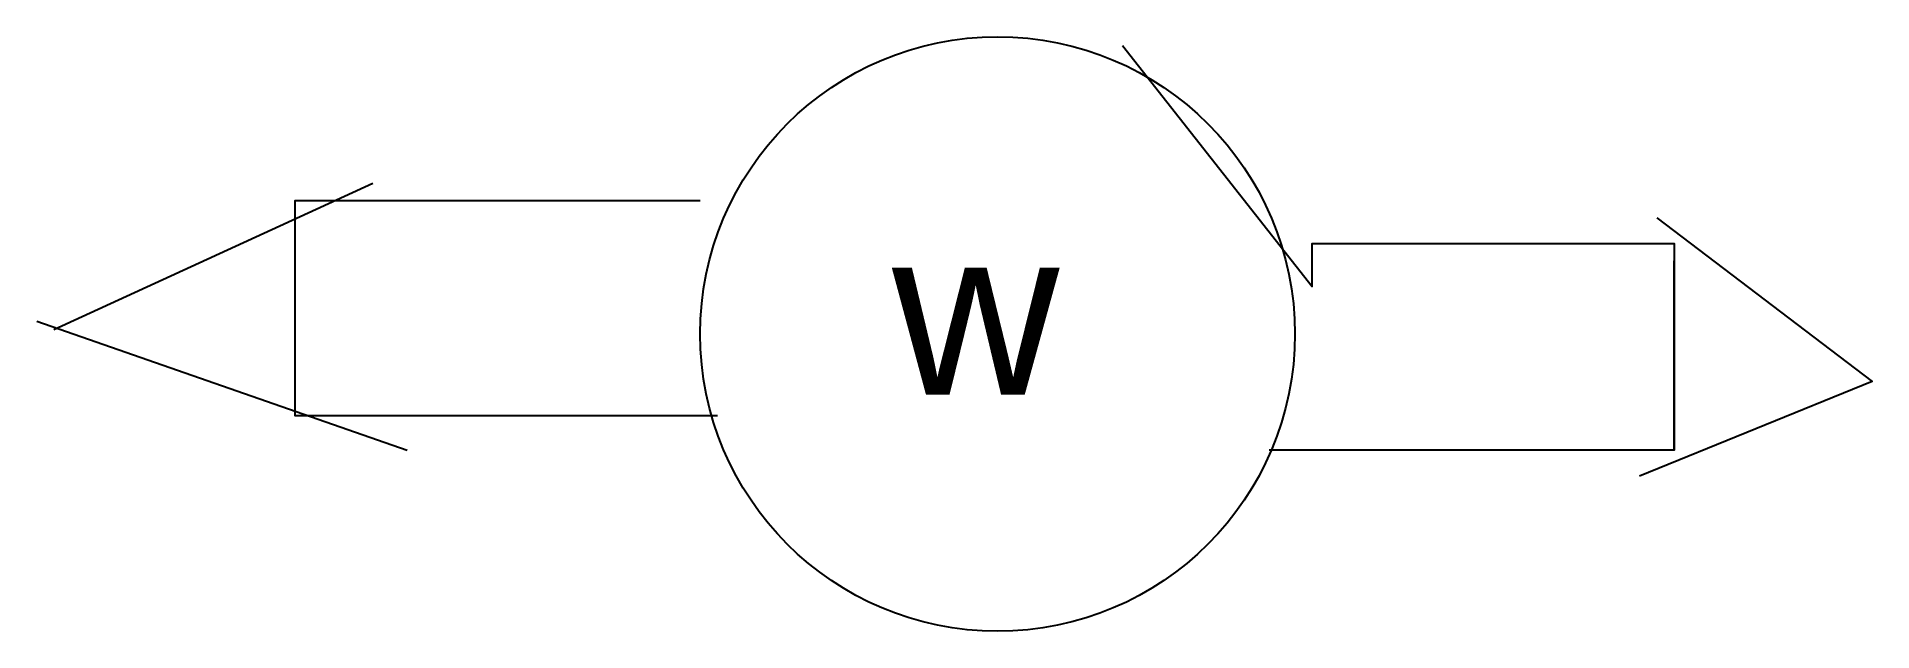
# Model space of a CAD drawing. Header units: millimetres. Extents: x -708 to 645, y -219 to 219.
import ezdxf

# ---------------------------------------------------------------- set-up
doc = ezdxf.new("R2010")
doc.units = ezdxf.units.MM
doc.header["$MEASUREMENT"] = 0
doc.layers.add('PDF_Geometry', color=7, linetype='Continuous', true_color=0xfd8379)
doc.layers.add('PDF_Text', color=7, linetype='Continuous')
doc.styles.add('PDF TimesNewRomanPSMT', font='arial.ttf')

msp = doc.modelspace()

# ---------------------------------------------------------------- linework, layer by layer
at = {"layer": 'PDF_Geometry', "color": 1, "lineweight": 25}
for points in [[(92.1, 212.7), (231.8, 34.9), (231.8, 66.7), (498.5, 66.7), (498.5, -85.7), (200, -85.7)], [(-695.3, 3.2), (-460.4, 111.1)], [(-206.4, -60.3), (-517.5, -60.3), (-517.5, 98.4), (-219.1, 98.4)], [(485.8, 85.7), (644.5, -34.9), (473.1, -104.8)], [(498.5, -85.7), (498.5, 54)], [(-708, 9.5), (-435, -85.7)]]:
    msp.add_lwpolyline(points, dxfattribs=at)
msp.add_circle((0, 0), 219.1, dxfattribs=at)

# ---------------------------------------------------------------- texts
at = {"layer": 'PDF_Text', "color": 1, "insert": (-77.7, 16.2), "char_height": 122, "attachment_point": 4, "style": 'PDF TimesNewRomanPSMT'}
msp.add_mtext('w', dxfattribs=at)

doc.saveas('drawing.dxf')
